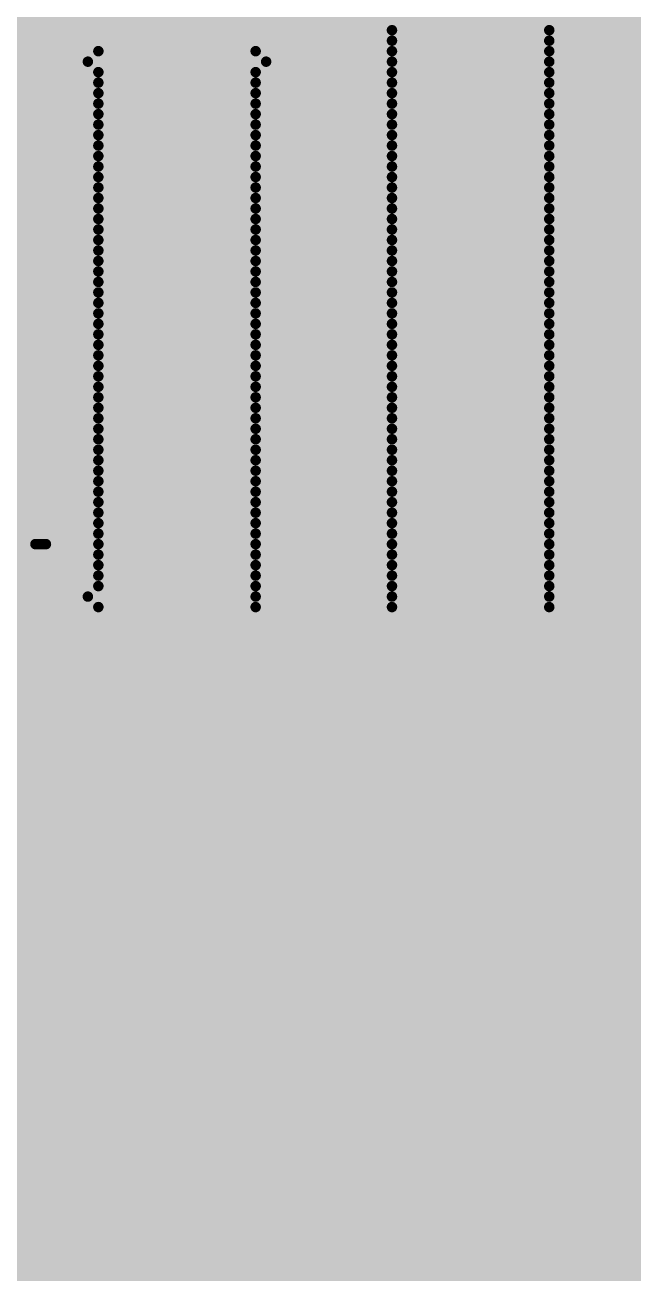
# Model space of a CAD drawing. Header units: inches. Extents: x -5 to 433, y -20 to 71.
# Drawn here: x 10.146 to 11.619, y 48.381 to 51.403 of the extents above; entities that cross this region are included whole.
import ezdxf

# ---------------------------------------------------------------- set-up
doc = ezdxf.new("R2010")
doc.units = ezdxf.units.IN
doc.layers.add('Bottom Overlay', color=54, linetype='Continuous')
doc.layers.add('Top Layer', color=1, linetype='Continuous')

msp = doc.modelspace()

# ---------------------------------------------------------------- hatches: boundary and pattern name
at = {"layer": 'Top Layer'}
msp.add_hatch(color=1, dxfattribs=at).paths.add_polyline_path([(8.89, -10.9982), (13.97, -10.9982), (13.97, 57.1754), (8.89, 57.1754)])

# ---------------------------------------------------------------- linework, layer by layer
at = {"layer": 'Bottom Overlay'}
for points in [[(11.035, 51.416, 0.0254, 0.0254, 0), (11.416, 51.416, 0.0254, 0.0254, 0)], [(11.035, 51.3906, 0.0254, 0.0254, 0), (11.416, 51.3906, 0.0254, 0.0254, 0)], [(10.3238, 51.3398, 0.0254, 0.0254, 0), (10.7048, 51.3398, 0.0254, 0.0254, 0)], [(11.035, 51.3652, 0.0254, 0.0254, 0), (11.416, 51.3652, 0.0254, 0.0254, 0)], [(11.035, 51.3398, 0.0254, 0.0254, 0), (11.416, 51.3398, 0.0254, 0.0254, 0)], [(10.2984, 51.3144, 0.0254, 0.0254, 0), (10.7302, 51.3144, 0.0254, 0.0254, 0)], [(11.035, 51.3144, 0.0254, 0.0254, 0), (11.416, 51.3144, 0.0254, 0.0254, 0)], [(10.3238, 51.289, 0.0254, 0.0254, 0), (10.7048, 51.289, 0.0254, 0.0254, 0)], [(11.035, 51.289, 0.0254, 0.0254, 0), (11.416, 51.289, 0.0254, 0.0254, 0)], [(10.3238, 51.2636, 0.0254, 0.0254, 0), (10.7048, 51.2636, 0.0254, 0.0254, 0)], [(11.035, 51.2636, 0.0254, 0.0254, 0), (11.416, 51.2636, 0.0254, 0.0254, 0)], [(10.3238, 51.2382, 0.0254, 0.0254, 0), (10.7048, 51.2382, 0.0254, 0.0254, 0)], [(11.035, 51.2382, 0.0254, 0.0254, 0), (11.416, 51.2382, 0.0254, 0.0254, 0)], [(10.3238, 51.2128, 0.0254, 0.0254, 0), (10.7048, 51.2128, 0.0254, 0.0254, 0)], [(11.035, 51.2128, 0.0254, 0.0254, 0), (11.416, 51.2128, 0.0254, 0.0254, 0)], [(10.3238, 51.1874, 0.0254, 0.0254, 0), (10.7048, 51.1874, 0.0254, 0.0254, 0)], [(10.3238, 51.162, 0.0254, 0.0254, 0), (10.7048, 51.162, 0.0254, 0.0254, 0)], [(11.035, 51.1874, 0.0254, 0.0254, 0), (11.416, 51.1874, 0.0254, 0.0254, 0)], [(11.035, 51.162, 0.0254, 0.0254, 0), (11.416, 51.162, 0.0254, 0.0254, 0)], [(10.3238, 51.1366, 0.0254, 0.0254, 0), (10.7048, 51.1366, 0.0254, 0.0254, 0)], [(11.035, 51.1366, 0.0254, 0.0254, 0), (11.416, 51.1366, 0.0254, 0.0254, 0)], [(10.3238, 51.1112, 0.0254, 0.0254, 0), (10.7048, 51.1112, 0.0254, 0.0254, 0)], [(11.035, 51.1112, 0.0254, 0.0254, 0), (11.416, 51.1112, 0.0254, 0.0254, 0)], [(10.3238, 51.0858, 0.0254, 0.0254, 0), (10.7048, 51.0858, 0.0254, 0.0254, 0)], [(11.035, 51.0858, 0.0254, 0.0254, 0), (11.416, 51.0858, 0.0254, 0.0254, 0)], [(10.3238, 51.0604, 0.0254, 0.0254, 0), (10.7048, 51.0604, 0.0254, 0.0254, 0)], [(11.035, 51.0604, 0.0254, 0.0254, 0), (11.416, 51.0604, 0.0254, 0.0254, 0)], [(10.3238, 51.035, 0.0254, 0.0254, 0), (10.7048, 51.035, 0.0254, 0.0254, 0)], [(10.3238, 51.0096, 0.0254, 0.0254, 0), (10.7048, 51.0096, 0.0254, 0.0254, 0)], [(11.035, 51.035, 0.0254, 0.0254, 0), (11.416, 51.035, 0.0254, 0.0254, 0)], [(11.035, 51.0096, 0.0254, 0.0254, 0), (11.416, 51.0096, 0.0254, 0.0254, 0)], [(10.3238, 50.9842, 0.0254, 0.0254, 0), (10.7048, 50.9842, 0.0254, 0.0254, 0)], [(11.035, 50.9842, 0.0254, 0.0254, 0), (11.416, 50.9842, 0.0254, 0.0254, 0)], [(10.3238, 50.9588, 0.0254, 0.0254, 0), (10.7048, 50.9588, 0.0254, 0.0254, 0)], [(11.035, 50.9588, 0.0254, 0.0254, 0), (11.416, 50.9588, 0.0254, 0.0254, 0)], [(10.3238, 50.9334, 0.0254, 0.0254, 0), (10.7048, 50.9334, 0.0254, 0.0254, 0)], [(11.035, 50.9334, 0.0254, 0.0254, 0), (11.416, 50.9334, 0.0254, 0.0254, 0)], [(10.3238, 50.908, 0.0254, 0.0254, 0), (10.7048, 50.908, 0.0254, 0.0254, 0)], [(11.035, 50.908, 0.0254, 0.0254, 0), (11.416, 50.908, 0.0254, 0.0254, 0)], [(10.3238, 50.8826, 0.0254, 0.0254, 0), (10.7048, 50.8826, 0.0254, 0.0254, 0)], [(10.3238, 50.8572, 0.0254, 0.0254, 0), (10.7048, 50.8572, 0.0254, 0.0254, 0)], [(11.035, 50.8826, 0.0254, 0.0254, 0), (11.416, 50.8826, 0.0254, 0.0254, 0)], [(11.035, 50.8572, 0.0254, 0.0254, 0), (11.416, 50.8572, 0.0254, 0.0254, 0)], [(10.3238, 50.8318, 0.0254, 0.0254, 0), (10.7048, 50.8318, 0.0254, 0.0254, 0)], [(11.035, 50.8318, 0.0254, 0.0254, 0), (11.416, 50.8318, 0.0254, 0.0254, 0)], [(10.3238, 50.8064, 0.0254, 0.0254, 0), (10.7048, 50.8064, 0.0254, 0.0254, 0)], [(11.035, 50.8064, 0.0254, 0.0254, 0), (11.416, 50.8064, 0.0254, 0.0254, 0)], [(10.3238, 50.781, 0.0254, 0.0254, 0), (10.7048, 50.781, 0.0254, 0.0254, 0)], [(11.035, 50.781, 0.0254, 0.0254, 0), (11.416, 50.781, 0.0254, 0.0254, 0)], [(10.3238, 50.7556, 0.0254, 0.0254, 0), (10.7048, 50.7556, 0.0254, 0.0254, 0)], [(11.035, 50.7556, 0.0254, 0.0254, 0), (11.416, 50.7556, 0.0254, 0.0254, 0)], [(10.3238, 50.7302, 0.0254, 0.0254, 0), (10.7048, 50.7302, 0.0254, 0.0254, 0)], [(10.3238, 50.7048, 0.0254, 0.0254, 0), (10.7048, 50.7048, 0.0254, 0.0254, 0)], [(11.035, 50.7302, 0.0254, 0.0254, 0), (11.416, 50.7302, 0.0254, 0.0254, 0)], [(11.035, 50.7048, 0.0254, 0.0254, 0), (11.416, 50.7048, 0.0254, 0.0254, 0)], [(10.3238, 50.6794, 0.0254, 0.0254, 0), (10.7048, 50.6794, 0.0254, 0.0254, 0)], [(11.035, 50.6794, 0.0254, 0.0254, 0), (11.416, 50.6794, 0.0254, 0.0254, 0)], [(10.3238, 50.654, 0.0254, 0.0254, 0), (10.7048, 50.654, 0.0254, 0.0254, 0)], [(11.035, 50.654, 0.0254, 0.0254, 0), (11.416, 50.654, 0.0254, 0.0254, 0)], [(10.3238, 50.6286, 0.0254, 0.0254, 0), (10.7048, 50.6286, 0.0254, 0.0254, 0)], [(11.035, 50.6286, 0.0254, 0.0254, 0), (11.416, 50.6286, 0.0254, 0.0254, 0)], [(10.3238, 50.6032, 0.0254, 0.0254, 0), (10.7048, 50.6032, 0.0254, 0.0254, 0)], [(11.035, 50.6032, 0.0254, 0.0254, 0), (11.416, 50.6032, 0.0254, 0.0254, 0)], [(10.3238, 50.5778, 0.0254, 0.0254, 0), (10.7048, 50.5778, 0.0254, 0.0254, 0)], [(11.035, 50.5778, 0.0254, 0.0254, 0), (11.416, 50.5778, 0.0254, 0.0254, 0)], [(10.3238, 50.5524, 0.0254, 0.0254, 0), (10.7048, 50.5524, 0.0254, 0.0254, 0)], [(10.3238, 50.527, 0.0254, 0.0254, 0), (10.7048, 50.527, 0.0254, 0.0254, 0)], [(11.035, 50.5524, 0.0254, 0.0254, 0), (11.416, 50.5524, 0.0254, 0.0254, 0)], [(11.035, 50.527, 0.0254, 0.0254, 0), (11.416, 50.527, 0.0254, 0.0254, 0)], [(10.3238, 50.5016, 0.0254, 0.0254, 0), (10.7048, 50.5016, 0.0254, 0.0254, 0)], [(11.035, 50.5016, 0.0254, 0.0254, 0), (11.416, 50.5016, 0.0254, 0.0254, 0)], [(10.3238, 50.4762, 0.0254, 0.0254, 0), (10.7048, 50.4762, 0.0254, 0.0254, 0)], [(11.035, 50.4762, 0.0254, 0.0254, 0), (11.416, 50.4762, 0.0254, 0.0254, 0)], [(10.3238, 50.4508, 0.0254, 0.0254, 0), (10.7048, 50.4508, 0.0254, 0.0254, 0)], [(11.035, 50.4508, 0.0254, 0.0254, 0), (11.416, 50.4508, 0.0254, 0.0254, 0)], [(10.3238, 50.4254, 0.0254, 0.0254, 0), (10.7048, 50.4254, 0.0254, 0.0254, 0)], [(11.035, 50.4254, 0.0254, 0.0254, 0), (11.416, 50.4254, 0.0254, 0.0254, 0)], [(10.3238, 50.4, 0.0254, 0.0254, 0), (10.7048, 50.4, 0.0254, 0.0254, 0)], [(10.3238, 50.3746, 0.0254, 0.0254, 0), (10.7048, 50.3746, 0.0254, 0.0254, 0)], [(11.035, 50.4, 0.0254, 0.0254, 0), (11.416, 50.4, 0.0254, 0.0254, 0)], [(11.035, 50.3746, 0.0254, 0.0254, 0), (11.416, 50.3746, 0.0254, 0.0254, 0)], [(10.3238, 50.3492, 0.0254, 0.0254, 0), (10.7048, 50.3492, 0.0254, 0.0254, 0)], [(11.035, 50.3492, 0.0254, 0.0254, 0), (11.416, 50.3492, 0.0254, 0.0254, 0)], [(10.3238, 50.3238, 0.0254, 0.0254, 0), (10.7048, 50.3238, 0.0254, 0.0254, 0)], [(11.035, 50.3238, 0.0254, 0.0254, 0), (11.416, 50.3238, 0.0254, 0.0254, 0)], [(10.3238, 50.2984, 0.0254, 0.0254, 0), (10.7048, 50.2984, 0.0254, 0.0254, 0)], [(11.035, 50.2984, 0.0254, 0.0254, 0), (11.416, 50.2984, 0.0254, 0.0254, 0)], [(10.3238, 50.273, 0.0254, 0.0254, 0), (10.7048, 50.273, 0.0254, 0.0254, 0)], [(11.035, 50.273, 0.0254, 0.0254, 0), (11.416, 50.273, 0.0254, 0.0254, 0)], [(10.3238, 50.2476, 0.0254, 0.0254, 0), (10.7048, 50.2476, 0.0254, 0.0254, 0)], [(10.3238, 50.2222, 0.0254, 0.0254, 0), (10.7048, 50.2222, 0.0254, 0.0254, 0)], [(11.035, 50.2476, 0.0254, 0.0254, 0), (11.416, 50.2476, 0.0254, 0.0254, 0)], [(11.035, 50.2222, 0.0254, 0.0254, 0), (11.416, 50.2222, 0.0254, 0.0254, 0)], [(10.3238, 50.1968, 0.0254, 0.0254, 0), (10.7048, 50.1968, 0.0254, 0.0254, 0)], [(11.035, 50.1968, 0.0254, 0.0254, 0), (11.416, 50.1968, 0.0254, 0.0254, 0)], [(10.3238, 50.1714, 0.0254, 0.0254, 0), (10.7048, 50.1714, 0.0254, 0.0254, 0)], [(11.035, 50.1714, 0.0254, 0.0254, 0), (11.416, 50.1714, 0.0254, 0.0254, 0)], [(10.1714, 50.146, 0.0254, 0.0254, 0), (10.1968, 50.146, 0.0254, 0.0254, 0)], [(10.3238, 50.146, 0.0254, 0.0254, 0), (10.7048, 50.146, 0.0254, 0.0254, 0)], [(11.035, 50.146, 0.0254, 0.0254, 0), (11.416, 50.146, 0.0254, 0.0254, 0)], [(10.3238, 50.1206, 0.0254, 0.0254, 0), (10.7048, 50.1206, 0.0254, 0.0254, 0)], [(11.035, 50.1206, 0.0254, 0.0254, 0), (11.416, 50.1206, 0.0254, 0.0254, 0)], [(10.3238, 50.0952, 0.0254, 0.0254, 0), (10.7048, 50.0952, 0.0254, 0.0254, 0)], [(11.035, 50.0952, 0.0254, 0.0254, 0), (11.416, 50.0952, 0.0254, 0.0254, 0)], [(10.3238, 50.0698, 0.0254, 0.0254, 0), (10.7048, 50.0698, 0.0254, 0.0254, 0)], [(10.3238, 50.0444, 0.0254, 0.0254, 0), (10.7048, 50.0444, 0.0254, 0.0254, 0)], [(11.035, 50.0698, 0.0254, 0.0254, 0), (11.416, 50.0698, 0.0254, 0.0254, 0)], [(11.035, 50.0444, 0.0254, 0.0254, 0), (11.416, 50.0444, 0.0254, 0.0254, 0)], [(10.2984, 50.019, 0.0254, 0.0254, 0), (10.7048, 50.019, 0.0254, 0.0254, 0)], [(11.035, 50.019, 0.0254, 0.0254, 0), (11.416, 50.019, 0.0254, 0.0254, 0)], [(10.3238, 49.9936, 0.0254, 0.0254, 0), (10.7048, 49.9936, 0.0254, 0.0254, 0)], [(11.035, 49.9936, 0.0254, 0.0254, 0), (11.416, 49.9936, 0.0254, 0.0254, 0)]]:
    msp.add_lwpolyline(points, format="xyseb", dxfattribs=at)
for points in [[(11.0287, 51.3906, 0.0127, 0.0127, 1), (11.0414, 51.3906, 0.0127, 0.0127, 1)], [(11.4097, 51.3906, 0.0127, 0.0127, 1), (11.4224, 51.3906, 0.0127, 0.0127, 1)], [(10.3175, 51.3398, 0.0127, 0.0127, 1), (10.3302, 51.3398, 0.0127, 0.0127, 1)], [(10.6985, 51.3398, 0.0127, 0.0127, 1), (10.7112, 51.3398, 0.0127, 0.0127, 1)], [(11.0287, 51.3652, 0.0127, 0.0127, 1), (11.0414, 51.3652, 0.0127, 0.0127, 1)], [(11.0287, 51.3398, 0.0127, 0.0127, 1), (11.0414, 51.3398, 0.0127, 0.0127, 1)], [(11.4097, 51.3652, 0.0127, 0.0127, 1), (11.4224, 51.3652, 0.0127, 0.0127, 1)], [(11.4097, 51.3398, 0.0127, 0.0127, 1), (11.4224, 51.3398, 0.0127, 0.0127, 1)], [(10.2921, 51.3144, 0.0127, 0.0127, 1), (10.3048, 51.3144, 0.0127, 0.0127, 1)], [(10.7239, 51.3144, 0.0127, 0.0127, 1), (10.7366, 51.3144, 0.0127, 0.0127, 1)], [(11.0287, 51.3144, 0.0127, 0.0127, 1), (11.0414, 51.3144, 0.0127, 0.0127, 1)], [(11.4097, 51.3144, 0.0127, 0.0127, 1), (11.4224, 51.3144, 0.0127, 0.0127, 1)], [(10.3175, 51.289, 0.0127, 0.0127, 1), (10.3302, 51.289, 0.0127, 0.0127, 1)], [(10.6985, 51.289, 0.0127, 0.0127, 1), (10.7112, 51.289, 0.0127, 0.0127, 1)], [(11.0287, 51.289, 0.0127, 0.0127, 1), (11.0414, 51.289, 0.0127, 0.0127, 1)], [(11.4097, 51.289, 0.0127, 0.0127, 1), (11.4224, 51.289, 0.0127, 0.0127, 1)], [(10.3175, 51.2636, 0.0127, 0.0127, 1), (10.3302, 51.2636, 0.0127, 0.0127, 1)], [(10.6985, 51.2636, 0.0127, 0.0127, 1), (10.7112, 51.2636, 0.0127, 0.0127, 1)], [(11.0287, 51.2636, 0.0127, 0.0127, 1), (11.0414, 51.2636, 0.0127, 0.0127, 1)], [(11.4097, 51.2636, 0.0127, 0.0127, 1), (11.4224, 51.2636, 0.0127, 0.0127, 1)], [(10.3175, 51.2382, 0.0127, 0.0127, 1), (10.3302, 51.2382, 0.0127, 0.0127, 1)], [(10.6985, 51.2382, 0.0127, 0.0127, 1), (10.7112, 51.2382, 0.0127, 0.0127, 1)], [(11.0287, 51.2382, 0.0127, 0.0127, 1), (11.0414, 51.2382, 0.0127, 0.0127, 1)], [(11.4097, 51.2382, 0.0127, 0.0127, 1), (11.4224, 51.2382, 0.0127, 0.0127, 1)], [(10.3175, 51.2128, 0.0127, 0.0127, 1), (10.3302, 51.2128, 0.0127, 0.0127, 1)], [(10.6985, 51.2128, 0.0127, 0.0127, 1), (10.7112, 51.2128, 0.0127, 0.0127, 1)], [(11.0287, 51.2128, 0.0127, 0.0127, 1), (11.0414, 51.2128, 0.0127, 0.0127, 1)], [(11.4097, 51.2128, 0.0127, 0.0127, 1), (11.4224, 51.2128, 0.0127, 0.0127, 1)], [(10.3175, 51.1874, 0.0127, 0.0127, 1), (10.3302, 51.1874, 0.0127, 0.0127, 1)], [(10.3175, 51.162, 0.0127, 0.0127, 1), (10.3302, 51.162, 0.0127, 0.0127, 1)], [(10.6985, 51.1874, 0.0127, 0.0127, 1), (10.7112, 51.1874, 0.0127, 0.0127, 1)], [(10.6985, 51.162, 0.0127, 0.0127, 1), (10.7112, 51.162, 0.0127, 0.0127, 1)], [(11.0287, 51.1874, 0.0127, 0.0127, 1), (11.0414, 51.1874, 0.0127, 0.0127, 1)], [(11.0287, 51.162, 0.0127, 0.0127, 1), (11.0414, 51.162, 0.0127, 0.0127, 1)], [(11.4097, 51.1874, 0.0127, 0.0127, 1), (11.4224, 51.1874, 0.0127, 0.0127, 1)], [(11.4097, 51.162, 0.0127, 0.0127, 1), (11.4224, 51.162, 0.0127, 0.0127, 1)], [(10.3175, 51.1366, 0.0127, 0.0127, 1), (10.3302, 51.1366, 0.0127, 0.0127, 1)], [(10.6985, 51.1366, 0.0127, 0.0127, 1), (10.7112, 51.1366, 0.0127, 0.0127, 1)], [(11.0287, 51.1366, 0.0127, 0.0127, 1), (11.0414, 51.1366, 0.0127, 0.0127, 1)], [(11.4097, 51.1366, 0.0127, 0.0127, 1), (11.4224, 51.1366, 0.0127, 0.0127, 1)], [(10.3175, 51.1112, 0.0127, 0.0127, 1), (10.3302, 51.1112, 0.0127, 0.0127, 1)], [(10.6985, 51.1112, 0.0127, 0.0127, 1), (10.7112, 51.1112, 0.0127, 0.0127, 1)], [(11.0287, 51.1112, 0.0127, 0.0127, 1), (11.0414, 51.1112, 0.0127, 0.0127, 1)], [(11.4097, 51.1112, 0.0127, 0.0127, 1), (11.4224, 51.1112, 0.0127, 0.0127, 1)], [(10.3175, 51.0858, 0.0127, 0.0127, 1), (10.3302, 51.0858, 0.0127, 0.0127, 1)], [(10.6985, 51.0858, 0.0127, 0.0127, 1), (10.7112, 51.0858, 0.0127, 0.0127, 1)], [(11.0287, 51.0858, 0.0127, 0.0127, 1), (11.0414, 51.0858, 0.0127, 0.0127, 1)], [(11.4097, 51.0858, 0.0127, 0.0127, 1), (11.4224, 51.0858, 0.0127, 0.0127, 1)], [(10.3175, 51.0604, 0.0127, 0.0127, 1), (10.3302, 51.0604, 0.0127, 0.0127, 1)], [(10.6985, 51.0604, 0.0127, 0.0127, 1), (10.7112, 51.0604, 0.0127, 0.0127, 1)], [(11.0287, 51.0604, 0.0127, 0.0127, 1), (11.0414, 51.0604, 0.0127, 0.0127, 1)], [(11.4097, 51.0604, 0.0127, 0.0127, 1), (11.4224, 51.0604, 0.0127, 0.0127, 1)], [(10.3175, 51.035, 0.0127, 0.0127, 1), (10.3302, 51.035, 0.0127, 0.0127, 1)], [(10.3175, 51.0096, 0.0127, 0.0127, 1), (10.3302, 51.0096, 0.0127, 0.0127, 1)], [(10.6985, 51.035, 0.0127, 0.0127, 1), (10.7112, 51.035, 0.0127, 0.0127, 1)], [(10.6985, 51.0096, 0.0127, 0.0127, 1), (10.7112, 51.0096, 0.0127, 0.0127, 1)], [(11.0287, 51.035, 0.0127, 0.0127, 1), (11.0414, 51.035, 0.0127, 0.0127, 1)], [(11.0287, 51.0096, 0.0127, 0.0127, 1), (11.0414, 51.0096, 0.0127, 0.0127, 1)], [(11.4097, 51.035, 0.0127, 0.0127, 1), (11.4224, 51.035, 0.0127, 0.0127, 1)], [(11.4097, 51.0096, 0.0127, 0.0127, 1), (11.4224, 51.0096, 0.0127, 0.0127, 1)], [(10.3175, 50.9842, 0.0127, 0.0127, 1), (10.3302, 50.9842, 0.0127, 0.0127, 1)], [(10.6985, 50.9842, 0.0127, 0.0127, 1), (10.7112, 50.9842, 0.0127, 0.0127, 1)], [(11.0287, 50.9842, 0.0127, 0.0127, 1), (11.0414, 50.9842, 0.0127, 0.0127, 1)], [(11.4097, 50.9842, 0.0127, 0.0127, 1), (11.4224, 50.9842, 0.0127, 0.0127, 1)], [(10.3175, 50.9588, 0.0127, 0.0127, 1), (10.3302, 50.9588, 0.0127, 0.0127, 1)], [(10.6985, 50.9588, 0.0127, 0.0127, 1), (10.7112, 50.9588, 0.0127, 0.0127, 1)], [(11.0287, 50.9588, 0.0127, 0.0127, 1), (11.0414, 50.9588, 0.0127, 0.0127, 1)], [(11.4097, 50.9588, 0.0127, 0.0127, 1), (11.4224, 50.9588, 0.0127, 0.0127, 1)], [(10.3175, 50.9334, 0.0127, 0.0127, 1), (10.3302, 50.9334, 0.0127, 0.0127, 1)], [(10.6985, 50.9334, 0.0127, 0.0127, 1), (10.7112, 50.9334, 0.0127, 0.0127, 1)], [(11.0287, 50.9334, 0.0127, 0.0127, 1), (11.0414, 50.9334, 0.0127, 0.0127, 1)], [(11.4097, 50.9334, 0.0127, 0.0127, 1), (11.4224, 50.9334, 0.0127, 0.0127, 1)], [(10.3175, 50.908, 0.0127, 0.0127, 1), (10.3302, 50.908, 0.0127, 0.0127, 1)], [(10.6985, 50.908, 0.0127, 0.0127, 1), (10.7112, 50.908, 0.0127, 0.0127, 1)], [(11.0287, 50.908, 0.0127, 0.0127, 1), (11.0414, 50.908, 0.0127, 0.0127, 1)], [(11.4097, 50.908, 0.0127, 0.0127, 1), (11.4224, 50.908, 0.0127, 0.0127, 1)], [(10.3175, 50.8826, 0.0127, 0.0127, 1), (10.3302, 50.8826, 0.0127, 0.0127, 1)], [(10.3175, 50.8572, 0.0127, 0.0127, 1), (10.3302, 50.8572, 0.0127, 0.0127, 1)], [(10.6985, 50.8826, 0.0127, 0.0127, 1), (10.7112, 50.8826, 0.0127, 0.0127, 1)], [(10.6985, 50.8572, 0.0127, 0.0127, 1), (10.7112, 50.8572, 0.0127, 0.0127, 1)], [(11.0287, 50.8826, 0.0127, 0.0127, 1), (11.0414, 50.8826, 0.0127, 0.0127, 1)], [(11.0287, 50.8572, 0.0127, 0.0127, 1), (11.0414, 50.8572, 0.0127, 0.0127, 1)], [(11.4097, 50.8826, 0.0127, 0.0127, 1), (11.4224, 50.8826, 0.0127, 0.0127, 1)], [(11.4097, 50.8572, 0.0127, 0.0127, 1), (11.4224, 50.8572, 0.0127, 0.0127, 1)], [(10.3175, 50.8318, 0.0127, 0.0127, 1), (10.3302, 50.8318, 0.0127, 0.0127, 1)], [(10.6985, 50.8318, 0.0127, 0.0127, 1), (10.7112, 50.8318, 0.0127, 0.0127, 1)], [(11.0287, 50.8318, 0.0127, 0.0127, 1), (11.0414, 50.8318, 0.0127, 0.0127, 1)], [(11.4097, 50.8318, 0.0127, 0.0127, 1), (11.4224, 50.8318, 0.0127, 0.0127, 1)], [(10.3175, 50.8064, 0.0127, 0.0127, 1), (10.3302, 50.8064, 0.0127, 0.0127, 1)], [(10.6985, 50.8064, 0.0127, 0.0127, 1), (10.7112, 50.8064, 0.0127, 0.0127, 1)], [(11.0287, 50.8064, 0.0127, 0.0127, 1), (11.0414, 50.8064, 0.0127, 0.0127, 1)], [(11.4097, 50.8064, 0.0127, 0.0127, 1), (11.4224, 50.8064, 0.0127, 0.0127, 1)], [(10.3175, 50.781, 0.0127, 0.0127, 1), (10.3302, 50.781, 0.0127, 0.0127, 1)], [(10.6985, 50.781, 0.0127, 0.0127, 1), (10.7112, 50.781, 0.0127, 0.0127, 1)], [(11.0287, 50.781, 0.0127, 0.0127, 1), (11.0414, 50.781, 0.0127, 0.0127, 1)], [(11.4097, 50.781, 0.0127, 0.0127, 1), (11.4224, 50.781, 0.0127, 0.0127, 1)], [(10.3175, 50.7556, 0.0127, 0.0127, 1), (10.3302, 50.7556, 0.0127, 0.0127, 1)], [(10.6985, 50.7556, 0.0127, 0.0127, 1), (10.7112, 50.7556, 0.0127, 0.0127, 1)], [(11.0287, 50.7556, 0.0127, 0.0127, 1), (11.0414, 50.7556, 0.0127, 0.0127, 1)], [(11.4097, 50.7556, 0.0127, 0.0127, 1), (11.4224, 50.7556, 0.0127, 0.0127, 1)], [(10.3175, 50.7302, 0.0127, 0.0127, 1), (10.3302, 50.7302, 0.0127, 0.0127, 1)], [(10.3175, 50.7048, 0.0127, 0.0127, 1), (10.3302, 50.7048, 0.0127, 0.0127, 1)], [(10.6985, 50.7302, 0.0127, 0.0127, 1), (10.7112, 50.7302, 0.0127, 0.0127, 1)], [(10.6985, 50.7048, 0.0127, 0.0127, 1), (10.7112, 50.7048, 0.0127, 0.0127, 1)], [(11.0287, 50.7302, 0.0127, 0.0127, 1), (11.0414, 50.7302, 0.0127, 0.0127, 1)], [(11.0287, 50.7048, 0.0127, 0.0127, 1), (11.0414, 50.7048, 0.0127, 0.0127, 1)], [(11.4097, 50.7302, 0.0127, 0.0127, 1), (11.4224, 50.7302, 0.0127, 0.0127, 1)], [(11.4097, 50.7048, 0.0127, 0.0127, 1), (11.4224, 50.7048, 0.0127, 0.0127, 1)], [(10.3175, 50.6794, 0.0127, 0.0127, 1), (10.3302, 50.6794, 0.0127, 0.0127, 1)], [(10.6985, 50.6794, 0.0127, 0.0127, 1), (10.7112, 50.6794, 0.0127, 0.0127, 1)], [(11.0287, 50.6794, 0.0127, 0.0127, 1), (11.0414, 50.6794, 0.0127, 0.0127, 1)], [(11.4097, 50.6794, 0.0127, 0.0127, 1), (11.4224, 50.6794, 0.0127, 0.0127, 1)], [(10.3175, 50.654, 0.0127, 0.0127, 1), (10.3302, 50.654, 0.0127, 0.0127, 1)], [(10.6985, 50.654, 0.0127, 0.0127, 1), (10.7112, 50.654, 0.0127, 0.0127, 1)], [(11.0287, 50.654, 0.0127, 0.0127, 1), (11.0414, 50.654, 0.0127, 0.0127, 1)], [(11.4097, 50.654, 0.0127, 0.0127, 1), (11.4224, 50.654, 0.0127, 0.0127, 1)], [(10.3175, 50.6286, 0.0127, 0.0127, 1), (10.3302, 50.6286, 0.0127, 0.0127, 1)], [(10.6985, 50.6286, 0.0127, 0.0127, 1), (10.7112, 50.6286, 0.0127, 0.0127, 1)], [(11.0287, 50.6286, 0.0127, 0.0127, 1), (11.0414, 50.6286, 0.0127, 0.0127, 1)], [(11.4097, 50.6286, 0.0127, 0.0127, 1), (11.4224, 50.6286, 0.0127, 0.0127, 1)], [(10.3175, 50.6032, 0.0127, 0.0127, 1), (10.3302, 50.6032, 0.0127, 0.0127, 1)], [(10.6985, 50.6032, 0.0127, 0.0127, 1), (10.7112, 50.6032, 0.0127, 0.0127, 1)], [(11.0287, 50.6032, 0.0127, 0.0127, 1), (11.0414, 50.6032, 0.0127, 0.0127, 1)], [(11.4097, 50.6032, 0.0127, 0.0127, 1), (11.4224, 50.6032, 0.0127, 0.0127, 1)], [(10.3175, 50.5778, 0.0127, 0.0127, 1), (10.3302, 50.5778, 0.0127, 0.0127, 1)], [(10.6985, 50.5778, 0.0127, 0.0127, 1), (10.7112, 50.5778, 0.0127, 0.0127, 1)], [(11.0287, 50.5778, 0.0127, 0.0127, 1), (11.0414, 50.5778, 0.0127, 0.0127, 1)], [(11.4097, 50.5778, 0.0127, 0.0127, 1), (11.4224, 50.5778, 0.0127, 0.0127, 1)], [(10.3175, 50.5524, 0.0127, 0.0127, 1), (10.3302, 50.5524, 0.0127, 0.0127, 1)], [(10.3175, 50.527, 0.0127, 0.0127, 1), (10.3302, 50.527, 0.0127, 0.0127, 1)], [(10.6985, 50.5524, 0.0127, 0.0127, 1), (10.7112, 50.5524, 0.0127, 0.0127, 1)], [(10.6985, 50.527, 0.0127, 0.0127, 1), (10.7112, 50.527, 0.0127, 0.0127, 1)], [(11.0287, 50.5524, 0.0127, 0.0127, 1), (11.0414, 50.5524, 0.0127, 0.0127, 1)], [(11.0287, 50.527, 0.0127, 0.0127, 1), (11.0414, 50.527, 0.0127, 0.0127, 1)], [(11.4097, 50.5524, 0.0127, 0.0127, 1), (11.4224, 50.5524, 0.0127, 0.0127, 1)], [(11.4097, 50.527, 0.0127, 0.0127, 1), (11.4224, 50.527, 0.0127, 0.0127, 1)], [(10.3175, 50.5016, 0.0127, 0.0127, 1), (10.3302, 50.5016, 0.0127, 0.0127, 1)], [(10.6985, 50.5016, 0.0127, 0.0127, 1), (10.7112, 50.5016, 0.0127, 0.0127, 1)], [(11.0287, 50.5016, 0.0127, 0.0127, 1), (11.0414, 50.5016, 0.0127, 0.0127, 1)], [(11.4097, 50.5016, 0.0127, 0.0127, 1), (11.4224, 50.5016, 0.0127, 0.0127, 1)], [(10.3175, 50.4762, 0.0127, 0.0127, 1), (10.3302, 50.4762, 0.0127, 0.0127, 1)], [(10.6985, 50.4762, 0.0127, 0.0127, 1), (10.7112, 50.4762, 0.0127, 0.0127, 1)], [(11.0287, 50.4762, 0.0127, 0.0127, 1), (11.0414, 50.4762, 0.0127, 0.0127, 1)], [(11.4097, 50.4762, 0.0127, 0.0127, 1), (11.4224, 50.4762, 0.0127, 0.0127, 1)], [(10.3175, 50.4508, 0.0127, 0.0127, 1), (10.3302, 50.4508, 0.0127, 0.0127, 1)], [(10.6985, 50.4508, 0.0127, 0.0127, 1), (10.7112, 50.4508, 0.0127, 0.0127, 1)], [(11.0287, 50.4508, 0.0127, 0.0127, 1), (11.0414, 50.4508, 0.0127, 0.0127, 1)], [(11.4097, 50.4508, 0.0127, 0.0127, 1), (11.4224, 50.4508, 0.0127, 0.0127, 1)], [(10.3175, 50.4254, 0.0127, 0.0127, 1), (10.3302, 50.4254, 0.0127, 0.0127, 1)], [(10.6985, 50.4254, 0.0127, 0.0127, 1), (10.7112, 50.4254, 0.0127, 0.0127, 1)], [(11.0287, 50.4254, 0.0127, 0.0127, 1), (11.0414, 50.4254, 0.0127, 0.0127, 1)], [(11.4097, 50.4254, 0.0127, 0.0127, 1), (11.4224, 50.4254, 0.0127, 0.0127, 1)], [(10.3175, 50.4, 0.0127, 0.0127, 1), (10.3302, 50.4, 0.0127, 0.0127, 1)], [(10.3175, 50.3746, 0.0127, 0.0127, 1), (10.3302, 50.3746, 0.0127, 0.0127, 1)], [(10.6985, 50.4, 0.0127, 0.0127, 1), (10.7112, 50.4, 0.0127, 0.0127, 1)], [(10.6985, 50.3746, 0.0127, 0.0127, 1), (10.7112, 50.3746, 0.0127, 0.0127, 1)], [(11.0287, 50.4, 0.0127, 0.0127, 1), (11.0414, 50.4, 0.0127, 0.0127, 1)], [(11.0287, 50.3746, 0.0127, 0.0127, 1), (11.0414, 50.3746, 0.0127, 0.0127, 1)], [(11.4097, 50.4, 0.0127, 0.0127, 1), (11.4224, 50.4, 0.0127, 0.0127, 1)], [(11.4097, 50.3746, 0.0127, 0.0127, 1), (11.4224, 50.3746, 0.0127, 0.0127, 1)], [(10.3175, 50.3492, 0.0127, 0.0127, 1), (10.3302, 50.3492, 0.0127, 0.0127, 1)], [(10.6985, 50.3492, 0.0127, 0.0127, 1), (10.7112, 50.3492, 0.0127, 0.0127, 1)], [(11.0287, 50.3492, 0.0127, 0.0127, 1), (11.0414, 50.3492, 0.0127, 0.0127, 1)], [(11.4097, 50.3492, 0.0127, 0.0127, 1), (11.4224, 50.3492, 0.0127, 0.0127, 1)], [(10.3175, 50.3238, 0.0127, 0.0127, 1), (10.3302, 50.3238, 0.0127, 0.0127, 1)], [(10.6985, 50.3238, 0.0127, 0.0127, 1), (10.7112, 50.3238, 0.0127, 0.0127, 1)], [(11.0287, 50.3238, 0.0127, 0.0127, 1), (11.0414, 50.3238, 0.0127, 0.0127, 1)], [(11.4097, 50.3238, 0.0127, 0.0127, 1), (11.4224, 50.3238, 0.0127, 0.0127, 1)], [(10.3175, 50.2984, 0.0127, 0.0127, 1), (10.3302, 50.2984, 0.0127, 0.0127, 1)], [(10.6985, 50.2984, 0.0127, 0.0127, 1), (10.7112, 50.2984, 0.0127, 0.0127, 1)], [(11.0287, 50.2984, 0.0127, 0.0127, 1), (11.0414, 50.2984, 0.0127, 0.0127, 1)], [(11.4097, 50.2984, 0.0127, 0.0127, 1), (11.4224, 50.2984, 0.0127, 0.0127, 1)], [(10.3175, 50.273, 0.0127, 0.0127, 1), (10.3302, 50.273, 0.0127, 0.0127, 1)], [(10.6985, 50.273, 0.0127, 0.0127, 1), (10.7112, 50.273, 0.0127, 0.0127, 1)], [(11.0287, 50.273, 0.0127, 0.0127, 1), (11.0414, 50.273, 0.0127, 0.0127, 1)], [(11.4097, 50.273, 0.0127, 0.0127, 1), (11.4224, 50.273, 0.0127, 0.0127, 1)], [(10.3175, 50.2476, 0.0127, 0.0127, 1), (10.3302, 50.2476, 0.0127, 0.0127, 1)], [(10.3175, 50.2222, 0.0127, 0.0127, 1), (10.3302, 50.2222, 0.0127, 0.0127, 1)], [(10.6985, 50.2476, 0.0127, 0.0127, 1), (10.7112, 50.2476, 0.0127, 0.0127, 1)], [(10.6985, 50.2222, 0.0127, 0.0127, 1), (10.7112, 50.2222, 0.0127, 0.0127, 1)], [(11.0287, 50.2476, 0.0127, 0.0127, 1), (11.0414, 50.2476, 0.0127, 0.0127, 1)], [(11.0287, 50.2222, 0.0127, 0.0127, 1), (11.0414, 50.2222, 0.0127, 0.0127, 1)], [(11.4097, 50.2476, 0.0127, 0.0127, 1), (11.4224, 50.2476, 0.0127, 0.0127, 1)], [(11.4097, 50.2222, 0.0127, 0.0127, 1), (11.4224, 50.2222, 0.0127, 0.0127, 1)], [(10.3175, 50.1968, 0.0127, 0.0127, 1), (10.3302, 50.1968, 0.0127, 0.0127, 1)], [(10.6985, 50.1968, 0.0127, 0.0127, 1), (10.7112, 50.1968, 0.0127, 0.0127, 1)], [(11.0287, 50.1968, 0.0127, 0.0127, 1), (11.0414, 50.1968, 0.0127, 0.0127, 1)], [(11.4097, 50.1968, 0.0127, 0.0127, 1), (11.4224, 50.1968, 0.0127, 0.0127, 1)], [(10.3175, 50.1714, 0.0127, 0.0127, 1), (10.3302, 50.1714, 0.0127, 0.0127, 1)], [(10.6985, 50.1714, 0.0127, 0.0127, 1), (10.7112, 50.1714, 0.0127, 0.0127, 1)], [(11.0287, 50.1714, 0.0127, 0.0127, 1), (11.0414, 50.1714, 0.0127, 0.0127, 1)], [(11.4097, 50.1714, 0.0127, 0.0127, 1), (11.4224, 50.1714, 0.0127, 0.0127, 1)], [(10.1651, 50.146, 0.0127, 0.0127, 1), (10.1778, 50.146, 0.0127, 0.0127, 1)], [(10.1905, 50.146, 0.0127, 0.0127, 1), (10.2032, 50.146, 0.0127, 0.0127, 1)], [(10.3175, 50.146, 0.0127, 0.0127, 1), (10.3302, 50.146, 0.0127, 0.0127, 1)], [(10.6985, 50.146, 0.0127, 0.0127, 1), (10.7112, 50.146, 0.0127, 0.0127, 1)], [(11.0287, 50.146, 0.0127, 0.0127, 1), (11.0414, 50.146, 0.0127, 0.0127, 1)], [(11.4097, 50.146, 0.0127, 0.0127, 1), (11.4224, 50.146, 0.0127, 0.0127, 1)], [(10.3175, 50.1206, 0.0127, 0.0127, 1), (10.3302, 50.1206, 0.0127, 0.0127, 1)], [(10.6985, 50.1206, 0.0127, 0.0127, 1), (10.7112, 50.1206, 0.0127, 0.0127, 1)], [(11.0287, 50.1206, 0.0127, 0.0127, 1), (11.0414, 50.1206, 0.0127, 0.0127, 1)], [(11.4097, 50.1206, 0.0127, 0.0127, 1), (11.4224, 50.1206, 0.0127, 0.0127, 1)], [(10.3175, 50.0952, 0.0127, 0.0127, 1), (10.3302, 50.0952, 0.0127, 0.0127, 1)], [(10.6985, 50.0952, 0.0127, 0.0127, 1), (10.7112, 50.0952, 0.0127, 0.0127, 1)], [(11.0287, 50.0952, 0.0127, 0.0127, 1), (11.0414, 50.0952, 0.0127, 0.0127, 1)], [(11.4097, 50.0952, 0.0127, 0.0127, 1), (11.4224, 50.0952, 0.0127, 0.0127, 1)], [(10.3175, 50.0698, 0.0127, 0.0127, 1), (10.3302, 50.0698, 0.0127, 0.0127, 1)], [(10.3175, 50.0444, 0.0127, 0.0127, 1), (10.3302, 50.0444, 0.0127, 0.0127, 1)], [(10.6985, 50.0698, 0.0127, 0.0127, 1), (10.7112, 50.0698, 0.0127, 0.0127, 1)], [(10.6985, 50.0444, 0.0127, 0.0127, 1), (10.7112, 50.0444, 0.0127, 0.0127, 1)], [(11.0287, 50.0698, 0.0127, 0.0127, 1), (11.0414, 50.0698, 0.0127, 0.0127, 1)], [(11.0287, 50.0444, 0.0127, 0.0127, 1), (11.0414, 50.0444, 0.0127, 0.0127, 1)], [(11.4097, 50.0698, 0.0127, 0.0127, 1), (11.4224, 50.0698, 0.0127, 0.0127, 1)], [(11.4097, 50.0444, 0.0127, 0.0127, 1), (11.4224, 50.0444, 0.0127, 0.0127, 1)], [(10.2921, 50.019, 0.0127, 0.0127, 1), (10.3048, 50.019, 0.0127, 0.0127, 1)], [(10.6985, 50.019, 0.0127, 0.0127, 1), (10.7112, 50.019, 0.0127, 0.0127, 1)], [(11.0287, 50.019, 0.0127, 0.0127, 1), (11.0414, 50.019, 0.0127, 0.0127, 1)], [(11.4097, 50.019, 0.0127, 0.0127, 1), (11.4224, 50.019, 0.0127, 0.0127, 1)], [(10.3175, 49.9936, 0.0127, 0.0127, 1), (10.3302, 49.9936, 0.0127, 0.0127, 1)], [(10.6985, 49.9936, 0.0127, 0.0127, 1), (10.7112, 49.9936, 0.0127, 0.0127, 1)], [(11.0287, 49.9936, 0.0127, 0.0127, 1), (11.0414, 49.9936, 0.0127, 0.0127, 1)], [(11.4097, 49.9936, 0.0127, 0.0127, 1), (11.4224, 49.9936, 0.0127, 0.0127, 1)]]:
    msp.add_lwpolyline(points, format="xyseb", close=True, dxfattribs=at)

doc.saveas('drawing.dxf')
